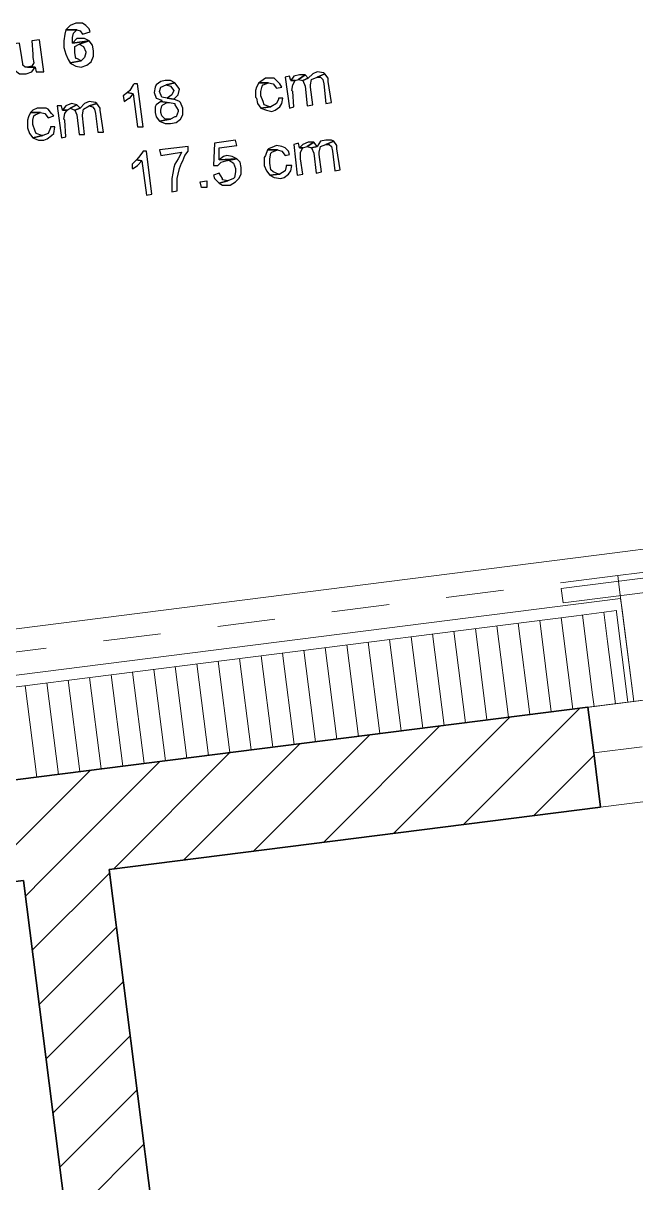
# Model space of a CAD drawing. Header units: metres. Extents: x 2713679.5 to 2713747.3, y 1226017.1 to 1226104.2.
# Drawn here: x 2713731.414 to 2713732.477, y 1226052.989 to 1226055.001 of the extents above; entities that cross this region are included whole.
import ezdxf

# ---------------------------------------------------------------- set-up
doc = ezdxf.new("R2010")
doc.units = ezdxf.units.M
doc.header["$MEASUREMENT"] = 0
doc.linetypes.add('Strich 2_1mm', pattern=[0.15, 0.1, -0.05])
doc.layers.add('plangrafiken', color=251, linetype='Continuous')
doc.layers.add('waende_stuetzen', color=250, linetype='Continuous')
doc.layers.add('texte', color=7, linetype='Continuous', true_color=0x000000)

msp = doc.modelspace()

# ---------------------------------------------------------------- linework, layer by layer
at = {"layer": 'plangrafiken', "color": 7, "linetype": 'Continuous', "lineweight": 13}
for p, q in [((2713734.4909, 1226054.2921), (2713732.3481, 1226054.0201)), ((2713732.3513, 1226053.9953), (2713734.4941, 1226054.2673)), ((2713732.3481, 1226054.0201), (2713732.3513, 1226053.9953))]:
    msp.add_line(p, q, dxfattribs=at)
at = {"layer": 'texte'}
for points in [[(2713731.5073, 1226055.0015), (2713731.5054, 1226055.0015), (2713731.4958, 1226054.9976), (2713731.4881, 1226054.99), (2713731.4881, 1226054.99), (2713731.5073, 1226054.99), (2713731.513, 1226054.9881), (2713731.5168, 1226054.9823), (2713731.5302, 1226054.9862), (2713731.5283, 1226054.9919), (2713731.5226, 1226054.9976), (2713731.5168, 1226055.0015)], [(2713731.4881, 1226054.99), (2713731.4862, 1226054.9823), (2713731.4843, 1226054.9709), (2713731.4843, 1226054.9594), (2713731.4843, 1226054.9594), (2713731.4881, 1226054.9479), (2713731.492, 1226054.9383), (2713731.4958, 1226054.9326), (2713731.5149, 1226054.9364), (2713731.5073, 1226054.9403), (2713731.5054, 1226054.9403), (2713731.5035, 1226054.9498), (2713731.5035, 1226054.9517), (2713731.5035, 1226054.9613), (2713731.5111, 1226054.9651), (2713731.5283, 1226054.9709), (2713731.4996, 1226054.967), (2713731.4996, 1226054.9766), (2713731.5015, 1226054.9843), (2713731.5073, 1226054.99)], [(2713731.5111, 1226054.9747), (2713731.5073, 1226054.9747), (2713731.4996, 1226054.967), (2713731.5283, 1226054.9709), (2713731.5207, 1226054.9747)], [(2713731.4078, 1226054.967), (2713731.3925, 1226054.9651), (2713731.3982, 1226054.9326), (2713731.3982, 1226054.9288), (2713731.4002, 1226054.9192), (2713731.4078, 1226054.9135), (2713731.4078, 1226054.9135), (2713731.4174, 1226054.9135), (2713731.4193, 1226054.9135), (2713731.4288, 1226054.9173), (2713731.4288, 1226054.9173), (2713731.4346, 1226054.925), (2713731.4212, 1226054.925), (2713731.4174, 1226054.925), (2713731.4135, 1226054.9288), (2713731.4135, 1226054.9307), (2713731.4116, 1226054.9422)], [(2713731.4422, 1226054.9728), (2713731.4288, 1226054.9709), (2713731.4308, 1226054.9479), (2713731.4308, 1226054.9422), (2713731.4327, 1226054.9326), (2713731.4288, 1226054.9269), (2713731.4212, 1226054.925), (2713731.4346, 1226054.925), (2713731.4365, 1226054.9173), (2713731.4499, 1226054.9173)], [(2713731.5283, 1226054.9709), (2713731.5111, 1226054.9651), (2713731.5188, 1226054.9613), (2713731.5188, 1226054.9613), (2713731.5226, 1226054.9517), (2713731.5226, 1226054.9498), (2713731.5207, 1226054.9422), (2713731.5149, 1226054.9364), (2713731.4958, 1226054.9326), (2713731.4977, 1226054.9307), (2713731.5054, 1226054.9269), (2713731.5149, 1226054.925), (2713731.5245, 1226054.9288), (2713731.5321, 1226054.9345), (2713731.5321, 1226054.9345), (2713731.536, 1226054.9441), (2713731.536, 1226054.9536), (2713731.5341, 1226054.9632)], [(2713731.9243, 1226054.9173), (2713731.9243, 1226054.9173), (2713731.9167, 1226054.9135), (2713731.909, 1226054.9058), (2713731.8994, 1226054.902), (2713731.9033, 1226054.8924), (2713731.9071, 1226054.858), (2713731.9167, 1226054.8599), (2713731.9128, 1226054.8905), (2713731.9128, 1226054.8943), (2713731.9147, 1226054.9039), (2713731.9147, 1226054.9039), (2713731.9243, 1226054.9077), (2713731.9377, 1226054.9135), (2713731.9358, 1226054.9154)], [(2713731.6125, 1226054.8963), (2713731.6068, 1226054.8963), (2713731.6048, 1226054.8943), (2713731.5991, 1226054.8848), (2713731.5953, 1226054.881), (2713731.6048, 1226054.879), (2713731.6125, 1226054.8217), (2713731.6221, 1226054.8217)], [(2713731.6603, 1226054.902), (2713731.6527, 1226054.9001), (2713731.645, 1226054.8943), (2713731.6431, 1226054.8905), (2713731.6412, 1226054.881), (2713731.645, 1226054.8714), (2713731.645, 1226054.8714), (2713731.6546, 1226054.8676), (2713731.6527, 1226054.8657), (2713731.6641, 1226054.8637), (2713731.668, 1226054.8637), (2713731.6775, 1226054.8618), (2713731.6775, 1226054.8599), (2713731.6833, 1226054.8503), (2713731.6833, 1226054.8484), (2713731.6794, 1226054.8389), (2713731.6775, 1226054.8389), (2713731.6699, 1226054.835), (2713731.6508, 1226054.8312), (2713731.6603, 1226054.8274), (2713731.6699, 1226054.8274), (2713731.6794, 1226054.8293), (2713731.6871, 1226054.835), (2713731.6909, 1226054.8427), (2713731.6909, 1226054.8523), (2713731.6909, 1226054.8542), (2713731.6871, 1226054.8637), (2713731.6852, 1226054.8657), (2713731.6756, 1226054.8695), (2713731.6756, 1226054.8695), (2713731.6641, 1226054.8714), (2713731.6546, 1226054.8733), (2713731.6508, 1226054.8829), (2713731.6527, 1226054.8905), (2713731.6622, 1226054.8943), (2713731.6775, 1226054.8982), (2713731.6699, 1226054.902)], [(2713731.6775, 1226054.8982), (2713731.6622, 1226054.8943), (2713731.6699, 1226054.8924), (2713731.6756, 1226054.8848), (2713731.6718, 1226054.8771), (2713731.6641, 1226054.8714), (2713731.6756, 1226054.8695), (2713731.6833, 1226054.8771), (2713731.6852, 1226054.8867), (2713731.6833, 1226054.8905)], [(2713731.8229, 1226054.8982), (2713731.8191, 1226054.8905), (2713731.8172, 1226054.8848), (2713731.8172, 1226054.8733), (2713731.8191, 1226054.8714), (2713731.821, 1226054.8618), (2713731.8267, 1226054.8542), (2713731.844, 1226054.8561), (2713731.8421, 1226054.8561), (2713731.8325, 1226054.8599), (2713731.8306, 1226054.8657), (2713731.8267, 1226054.8752), (2713731.8267, 1226054.8829), (2713731.8287, 1226054.8924), (2713731.8306, 1226054.8943), (2713731.8401, 1226054.8982)], [(2713731.8382, 1226054.9058), (2713731.8344, 1226054.9058), (2713731.8267, 1226054.9001), (2713731.8229, 1226054.8982), (2713731.8401, 1226054.8982), (2713731.8478, 1226054.8963), (2713731.8535, 1226054.8886), (2713731.8631, 1226054.8905), (2713731.8593, 1226054.8963), (2713731.8535, 1226054.902), (2713731.8497, 1226054.9058)], [(2713731.8765, 1226054.9097), (2713731.8688, 1226054.9077), (2713731.8765, 1226054.8542), (2713731.8841, 1226054.8561), (2713731.8822, 1226054.8829), (2713731.8803, 1226054.8848), (2713731.8822, 1226054.8943), (2713731.886, 1226054.902), (2713731.8784, 1226054.902)], [(2713731.8937, 1226054.9116), (2713731.8841, 1226054.9097), (2713731.8784, 1226054.902), (2713731.886, 1226054.902), (2713731.8918, 1226054.9039), (2713731.9033, 1226054.9116), (2713731.9033, 1226054.9116)], [(2713731.9033, 1226054.9116), (2713731.8918, 1226054.9039), (2713731.8994, 1226054.902), (2713731.909, 1226054.9058)], [(2713731.9377, 1226054.9135), (2713731.9243, 1226054.9077), (2713731.93, 1226054.9077), (2713731.9339, 1226054.9039), (2713731.9358, 1226054.8963), (2713731.9396, 1226054.8618), (2713731.9492, 1226054.8637), (2713731.9434, 1226054.9001), (2713731.9434, 1226054.9058)], [(2713731.5953, 1226054.881), (2713731.5876, 1226054.8752), (2713731.5895, 1226054.8657), (2713731.5895, 1226054.8657), (2713731.5972, 1226054.8714), (2713731.5991, 1226054.8714), (2713731.6048, 1226054.879)], [(2713731.4422, 1226054.8542), (2713731.4384, 1226054.8542), (2713731.4308, 1226054.8503), (2713731.4269, 1226054.8465), (2713731.4442, 1226054.8465), (2713731.4518, 1226054.8446), (2713731.4575, 1226054.837), (2713731.4671, 1226054.8408), (2713731.4633, 1226054.8446), (2713731.4575, 1226054.8523), (2713731.4537, 1226054.8542)], [(2713731.4805, 1226054.858), (2713731.4728, 1226054.858), (2713731.4805, 1226054.8025), (2713731.4881, 1226054.8044), (2713731.4862, 1226054.8331), (2713731.4843, 1226054.835), (2713731.4862, 1226054.8446), (2713731.4901, 1226054.8503), (2713731.4824, 1226054.8503)], [(2713731.4977, 1226054.8618), (2713731.4881, 1226054.858), (2713731.4824, 1226054.8503), (2713731.4901, 1226054.8503), (2713731.4958, 1226054.8542), (2713731.5073, 1226054.8599), (2713731.5073, 1226054.8599)], [(2713731.5073, 1226054.8599), (2713731.4958, 1226054.8542), (2713731.5035, 1226054.8503), (2713731.513, 1226054.8542)], [(2713731.5283, 1226054.8657), (2713731.5283, 1226054.8657), (2713731.5207, 1226054.8618), (2713731.513, 1226054.8542), (2713731.5035, 1226054.8503), (2713731.5073, 1226054.8427), (2713731.5111, 1226054.8083), (2713731.5207, 1226054.8083), (2713731.5168, 1226054.8408), (2713731.5168, 1226054.8427), (2713731.5188, 1226054.8523), (2713731.5188, 1226054.8523), (2713731.5283, 1226054.858), (2713731.5417, 1226054.8618), (2713731.5398, 1226054.8637)], [(2713731.5417, 1226054.8618), (2713731.5283, 1226054.858), (2713731.5341, 1226054.8561), (2713731.5379, 1226054.8523), (2713731.5398, 1226054.8446), (2713731.5436, 1226054.8121), (2713731.5532, 1226054.8121), (2713731.5475, 1226054.8503), (2713731.5475, 1226054.8542)], [(2713731.6527, 1226054.8657), (2713731.645, 1226054.8599), (2713731.6431, 1226054.8561), (2713731.6431, 1226054.8465), (2713731.645, 1226054.8389), (2713731.6508, 1226054.8312), (2713731.6699, 1226054.835), (2713731.6603, 1226054.835), (2713731.6546, 1226054.8408), (2713731.6527, 1226054.8465), (2713731.6527, 1226054.8503), (2713731.6546, 1226054.858), (2713731.6565, 1226054.8599), (2713731.6641, 1226054.8637)], [(2713731.8574, 1226054.8714), (2713731.8574, 1226054.8695), (2713731.8535, 1226054.8618), (2713731.844, 1226054.8561), (2713731.8267, 1226054.8542), (2713731.8267, 1226054.8542), (2713731.8363, 1226054.8503), (2713731.8459, 1226054.8484), (2713731.8516, 1226054.8503), (2713731.8593, 1226054.8561), (2713731.8631, 1226054.8618), (2713731.865, 1226054.8714)], [(2713731.4269, 1226054.8465), (2713731.4231, 1226054.8389), (2713731.4212, 1226054.8331), (2713731.4212, 1226054.8236), (2713731.4212, 1226054.8197), (2713731.425, 1226054.8102), (2713731.4308, 1226054.8025), (2713731.448, 1226054.8063), (2713731.4461, 1226054.8063), (2713731.4365, 1226054.8102), (2713731.4346, 1226054.814), (2713731.4308, 1226054.8255), (2713731.4308, 1226054.8331), (2713731.4327, 1226054.8408), (2713731.4346, 1226054.8427), (2713731.4442, 1226054.8465)], [(2713731.4614, 1226054.8217), (2713731.4614, 1226054.8197), (2713731.4575, 1226054.8102), (2713731.448, 1226054.8063), (2713731.4308, 1226054.8025), (2713731.4308, 1226054.8025), (2713731.4403, 1226054.7987), (2713731.4499, 1226054.7987), (2713731.4556, 1226054.8006), (2713731.4633, 1226054.8063), (2713731.4671, 1226054.8102), (2713731.469, 1226054.8217)], [(2713731.7827, 1226054.7987), (2713731.7464, 1226054.793), (2713731.7445, 1226054.7547), (2713731.7521, 1226054.7547), (2713731.7579, 1226054.7604), (2713731.7655, 1226054.7624), (2713731.7847, 1226054.7662), (2713731.7541, 1226054.7643), (2713731.7541, 1226054.7853), (2713731.7847, 1226054.7891)], [(2713731.909, 1226054.7949), (2713731.8994, 1226054.791), (2713731.8937, 1226054.7853), (2713731.8994, 1226054.7853), (2713731.9071, 1226054.7872), (2713731.9186, 1226054.7949), (2713731.9186, 1226054.7949)], [(2713731.9186, 1226054.7949), (2713731.9071, 1226054.7872), (2713731.9147, 1226054.7853), (2713731.9243, 1226054.7872)], [(2713731.9396, 1226054.7987), (2713731.9396, 1226054.7987), (2713731.93, 1226054.7968), (2713731.9243, 1226054.7872), (2713731.9147, 1226054.7853), (2713731.9186, 1226054.7757), (2713731.9224, 1226054.7413), (2713731.932, 1226054.7432), (2713731.9281, 1226054.7738), (2713731.9281, 1226054.7777), (2713731.93, 1226054.7872), (2713731.93, 1226054.7872), (2713731.9396, 1226054.791), (2713731.953, 1226054.7968), (2713731.9492, 1226054.7987)], [(2713731.953, 1226054.7968), (2713731.9396, 1226054.791), (2713731.9454, 1226054.791), (2713731.9492, 1226054.7872), (2713731.9511, 1226054.7796), (2713731.9549, 1226054.7451), (2713731.9645, 1226054.747), (2713731.9587, 1226054.7834), (2713731.9587, 1226054.7891)], [(2713731.6278, 1226054.7796), (2713731.6221, 1226054.7796), (2713731.6201, 1226054.7757), (2713731.6144, 1226054.7681), (2713731.6106, 1226054.7643), (2713731.6201, 1226054.7624), (2713731.6278, 1226054.703), (2713731.6374, 1226054.705)], [(2713731.7005, 1226054.7872), (2713731.6508, 1226054.7815), (2713731.6527, 1226054.7719), (2713731.689, 1226054.7777), (2713731.6871, 1226054.7738), (2713731.6833, 1226054.7662), (2713731.6775, 1226054.7566), (2713731.6756, 1226054.7509), (2713731.6737, 1226054.7413), (2713731.6718, 1226054.7317), (2713731.6718, 1226054.7298), (2713731.6718, 1226054.7184), (2713731.6718, 1226054.7088), (2713731.6814, 1226054.7107), (2713731.6814, 1226054.7107), (2713731.6814, 1226054.7222), (2713731.6814, 1226054.7317), (2713731.6833, 1226054.7394), (2713731.6852, 1226054.749), (2713731.689, 1226054.7585), (2713731.6909, 1226054.7624), (2713731.6948, 1226054.7719), (2713731.7005, 1226054.7796)], [(2713731.8382, 1226054.7815), (2713731.8344, 1226054.7719), (2713731.8325, 1226054.7681), (2713731.8325, 1226054.7566), (2713731.8325, 1226054.7547), (2713731.8363, 1226054.7451), (2713731.8421, 1226054.7375), (2713731.8593, 1226054.7394), (2713731.8574, 1226054.7394), (2713731.8478, 1226054.7432), (2713731.844, 1226054.747), (2713731.8421, 1226054.7585), (2713731.8421, 1226054.7662), (2713731.844, 1226054.7757), (2713731.8459, 1226054.7777), (2713731.8554, 1226054.7815)], [(2713731.8535, 1226054.7891), (2713731.8497, 1226054.7872), (2713731.8401, 1226054.7834), (2713731.8382, 1226054.7815), (2713731.8554, 1226054.7815), (2713731.8631, 1226054.7796), (2713731.8688, 1226054.7719), (2713731.8765, 1226054.7738), (2713731.8746, 1226054.7796), (2713731.8688, 1226054.7853), (2713731.8631, 1226054.7872)], [(2713731.8918, 1226054.793), (2713731.8841, 1226054.791), (2713731.8899, 1226054.7375), (2713731.8994, 1226054.7394), (2713731.8956, 1226054.7662), (2713731.8956, 1226054.7681), (2713731.8956, 1226054.7777), (2713731.8994, 1226054.7853), (2713731.8937, 1226054.7853)], [(2713731.6106, 1226054.7643), (2713731.6029, 1226054.7566), (2713731.6029, 1226054.749), (2713731.6048, 1226054.749), (2713731.6125, 1226054.7547), (2713731.6125, 1226054.7547), (2713731.6201, 1226054.7624)], [(2713731.7674, 1226054.7719), (2713731.7617, 1226054.77), (2713731.7541, 1226054.7643), (2713731.7847, 1226054.7662), (2713731.777, 1226054.77)], [(2713731.7847, 1226054.7662), (2713731.7655, 1226054.7624), (2713731.7694, 1226054.7643), (2713731.777, 1226054.7604), (2713731.7789, 1226054.7585), (2713731.7827, 1226054.749), (2713731.7827, 1226054.7432), (2713731.7808, 1226054.7337), (2713731.7789, 1226054.7317), (2713731.7694, 1226054.7279), (2713731.7541, 1226054.7241), (2713731.7598, 1226054.7203), (2713731.7713, 1226054.7203), (2713731.7732, 1226054.7203), (2713731.7827, 1226054.726), (2713731.7885, 1226054.7317), (2713731.7923, 1226054.7394), (2713731.7923, 1226054.7509), (2713731.7904, 1226054.7604)], [(2713731.8707, 1226054.7547), (2713731.8707, 1226054.7528), (2713731.8688, 1226054.7451), (2713731.8593, 1226054.7394), (2713731.8421, 1226054.7375), (2713731.8421, 1226054.7375), (2713731.8497, 1226054.7337), (2713731.8612, 1226054.7317), (2713731.8669, 1226054.7337), (2713731.8746, 1226054.7394), (2713731.8784, 1226054.7451), (2713731.8803, 1226054.7547)], [(2713731.7541, 1226054.7413), (2713731.7445, 1226054.7375), (2713731.7464, 1226054.7317), (2713731.7541, 1226054.7241), (2713731.7694, 1226054.7279), (2713731.7694, 1226054.7279), (2713731.7598, 1226054.7298), (2713731.7598, 1226054.7317)], [(2713731.7234, 1226054.7164), (2713731.7215, 1226054.726), (2713731.733, 1226054.7279), (2713731.733, 1226054.7164), (2713731.7234, 1226054.7164)]]:
    msp.add_lwpolyline(points, close=True, dxfattribs=at)
at = {"layer": 'waende_stuetzen', "color": 7, "linetype": 'Continuous', "lineweight": 13}
for p, q in [((2713732.441, 1226054.0823), (2713734.3854, 1226054.3291)), ((2713732.441, 1226054.0823), (2713730.1891, 1226053.7965)), ((2713732.4738, 1226053.8244), (2713734.4182, 1226054.0711)), ((2713734.5196, 1226053.9076), (2713732.4164, 1226053.6407)), ((2713732.3944, 1226053.8143), (2713732.5134, 1226053.8294)), ((2713732.4738, 1226053.8244), (2713730.2218, 1226053.5386)), ((2713732.4888, 1226053.7457), (2713732.4045, 1226053.735))]:
    msp.add_line(p, q, dxfattribs=at)
at = {"layer": 'waende_stuetzen', "color": 7, "linetype": 'Strich 2_1mm', "lineweight": 13}
for q in [(2713734.3905, 1226054.2894), (2713730.1941, 1226053.7568)]:
    msp.add_line((2713732.4461, 1226054.0426), q, dxfattribs=at)
at = {"layer": 'waende_stuetzen', "color": 7, "linetype": 'Continuous', "lineweight": 18}
for p, q in [((2713732.4461, 1226054.0426), (2713732.4486, 1226054.0228)), ((2713732.4486, 1226054.0228), (2713732.4738, 1226053.8244)), ((2713732.4511, 1226054.003), (2713730.1992, 1226053.7172)), ((2713732.4511, 1226054.003), (2713732.4536, 1226053.9831)), ((2713732.3743, 1226053.973), (2713730.281, 1226053.7074)), ((2713732.4437, 1226053.9819), (2713732.3743, 1226053.973)), ((2713732.444, 1226053.9794), (2713732.4437, 1226053.9819)), ((2713732.4638, 1226053.8231), (2713732.444, 1226053.9794)), ((2713732.4738, 1226053.8244), (2713732.4536, 1226053.9831)), ((2713732.4738, 1226053.8244), (2713732.3944, 1226053.8143)), ((2713732.4638, 1226053.8231), (2713732.3944, 1226053.8143)), ((2713732.4738, 1226053.8244), (2713732.4638, 1226053.8231))]:
    msp.add_line(p, q, dxfattribs=at)
at = {"layer": 'waende_stuetzen', "color": 18, "linetype": 'Continuous', "lineweight": 0, "true_color": 0x000000}
for p, q in [((2713732.3478, 1226053.9697), (2713732.3679, 1226053.811)), ((2713732.385, 1226053.9744), (2713732.402, 1226053.8398)), ((2713732.4222, 1226053.9791), (2713732.4286, 1226053.9282)), ((2713732.199, 1226053.9508), (2713732.2191, 1226053.7921)), ((2713732.2362, 1226053.9555), (2713732.2563, 1226053.7968)), ((2713732.2734, 1226053.9602), (2713732.2935, 1226053.8015)), ((2713732.3106, 1226053.965), (2713732.3307, 1226053.8062)), ((2713732.0501, 1226053.9319), (2713732.0703, 1226053.7732)), ((2713732.0874, 1226053.9366), (2713732.1075, 1226053.7779)), ((2713732.1246, 1226053.9414), (2713732.1447, 1226053.7826)), ((2713732.1618, 1226053.9461), (2713732.1819, 1226053.7873)), ((2713732.4286, 1226053.9282), (2713732.4423, 1226053.8204)), ((2713731.8641, 1226053.9083), (2713731.8843, 1226053.7496)), ((2713731.9013, 1226053.913), (2713731.9215, 1226053.7543)), ((2713731.9385, 1226053.9177), (2713731.9587, 1226053.759)), ((2713731.9757, 1226053.9225), (2713731.9959, 1226053.7637)), ((2713732.0129, 1226053.9272), (2713732.0331, 1226053.7685)), ((2713731.7153, 1226053.8894), (2713731.7355, 1226053.7307)), ((2713731.7525, 1226053.8941), (2713731.7727, 1226053.7354)), ((2713731.7897, 1226053.8989), (2713731.8099, 1226053.7401)), ((2713731.8269, 1226053.9036), (2713731.8471, 1226053.7449)), ((2713731.5665, 1226053.8705), (2713731.5867, 1226053.7118)), ((2713731.6037, 1226053.8753), (2713731.6239, 1226053.7165)), ((2713731.6409, 1226053.88), (2713731.6611, 1226053.7213)), ((2713731.6781, 1226053.8847), (2713731.6983, 1226053.726)), ((2713731.4177, 1226053.8517), (2713731.4379, 1226053.6929)), ((2713731.4549, 1226053.8564), (2713731.4751, 1226053.6976)), ((2713731.4921, 1226053.8611), (2713731.5123, 1226053.7024)), ((2713731.5293, 1226053.8658), (2713731.5495, 1226053.7071)), ((2713732.402, 1226053.8398), (2713732.4051, 1226053.8157)), ((2713732.1784, 1226053.6105), (2713732.3804, 1226053.8125)), ((2713732.0569, 1226053.5951), (2713732.2589, 1226053.7971)), ((2713731.9354, 1226053.5797), (2713732.1374, 1226053.7817)), ((2713731.6924, 1226053.5488), (2713731.8945, 1226053.7509)), ((2713731.8139, 1226053.5642), (2713732.016, 1226053.7663)), ((2713731.571, 1226053.5334), (2713731.773, 1226053.7355)), ((2713732.2999, 1226053.6259), (2713732.405, 1226053.731)), ((2713731.4495, 1226053.518), (2713731.6515, 1226053.72)), ((2713731.328, 1226053.5026), (2713731.53, 1226053.7046)), ((2713731.4298, 1226053.3923), (2713731.564, 1226053.5265)), ((2713731.4179, 1226053.4864), (2713731.4495, 1226053.518)), ((2713731.4418, 1226053.2982), (2713731.576, 1226053.4324)), ((2713731.4537, 1226053.2041), (2713731.5879, 1226053.3382)), ((2713731.4657, 1226053.1099), (2713731.5999, 1226053.2441)), ((2713731.4776, 1226053.0158), (2713731.6118, 1226053.15)), ((2713731.4896, 1226052.9217), (2713731.6237, 1226053.0559))]:
    msp.add_line(p, q, dxfattribs=at)
at = {"layer": 'waende_stuetzen', "color": 7, "linetype": 'Continuous', "lineweight": 35}
for p, q in [((2713730.3012, 1226053.5487), (2713732.3944, 1226053.8143)), ((2713732.3944, 1226053.8143), (2713732.4045, 1226053.735)), ((2713732.4045, 1226053.735), (2713732.4164, 1226053.6407)), ((2713731.5633, 1226053.5324), (2713732.4164, 1226053.6407)), ((2713731.9611, 1226050.3976), (2713731.5633, 1226053.5324)), ((2713730.3232, 1226053.3751), (2713731.4145, 1226053.5136)), ((2713731.4145, 1226053.5136), (2713731.9168, 1226049.5553))]:
    msp.add_line(p, q, dxfattribs=at)

doc.saveas('drawing.dxf')
